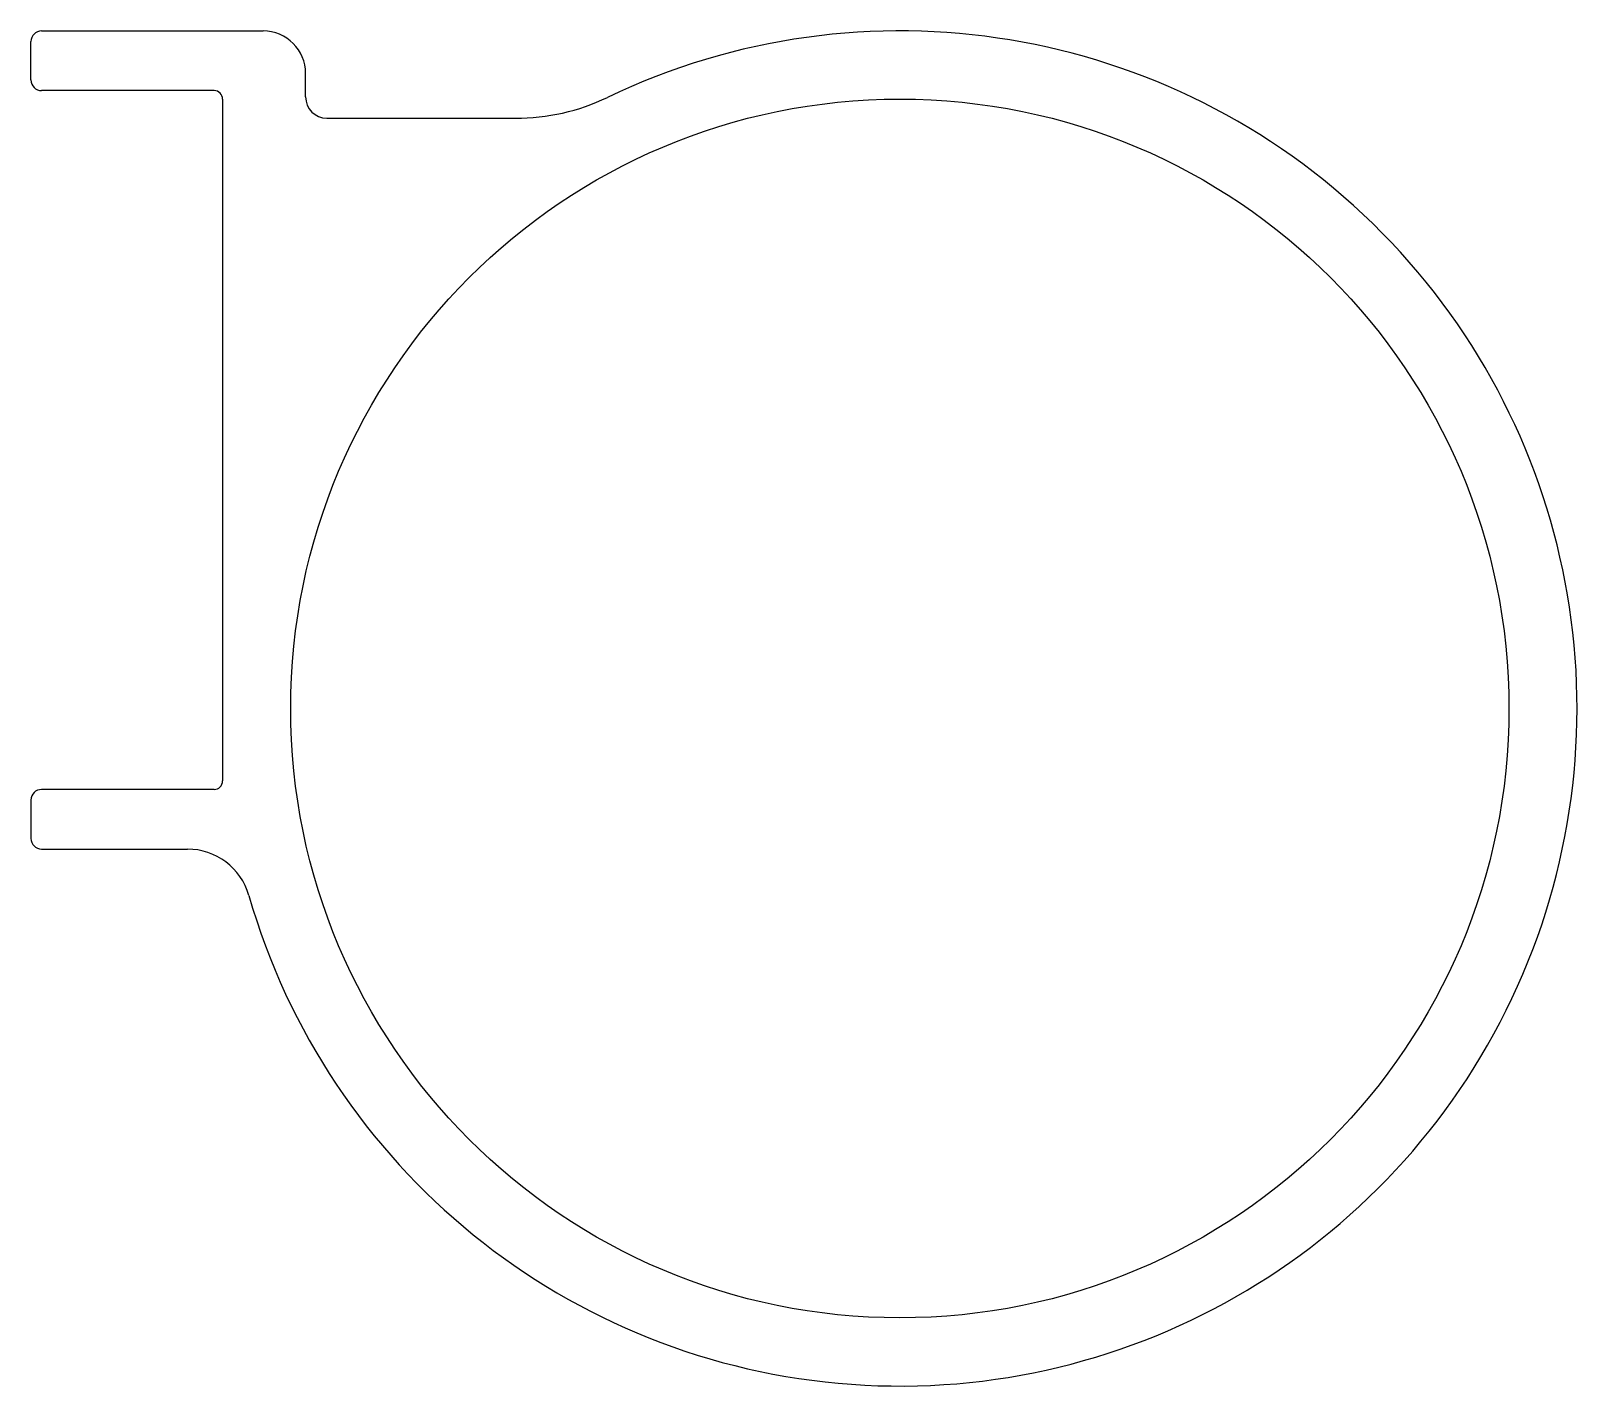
# Model space of a CAD drawing. Extents: x 1758.9 to 1795.2, y 1884.7 to 1916.5.
import ezdxf

# ---------------------------------------------------------------- set-up
doc = ezdxf.new("R2010")
doc.units = 0
doc.layers.add('15B', color=1, linetype='CONTINUOUS')

msp = doc.modelspace()

# ---------------------------------------------------------------- linework, layer by layer
at = {"layer": '15B', "color": 0}
for p, q in [((1759.14, 1916.461), (1764.34, 1916.461)), ((1758.89, 1915.311), (1758.89, 1916.211)), ((1765.34, 1914.911), (1765.34, 1915.461)), ((1763.19, 1915.061), (1759.14, 1915.061)), ((1763.39, 1914.861), (1763.39, 1898.861)), ((1765.84, 1914.411), (1770.265, 1914.411)), ((1763.19, 1898.661), (1759.14, 1898.661)), ((1758.89, 1898.411), (1758.89, 1897.511)), ((1759.14, 1897.261), (1762.565, 1897.261))]:
    msp.add_line(p, q, dxfattribs=at)
msp.add_circle((1779.29, 1900.561), 14.3, dxfattribs=at)
for centre, radius, start, end in [((1759.14, 1916.211), 0.25, 90, 180), ((1779.29, 1900.561), 15.9, 196.0108, 115.5847), ((1764.34, 1915.461), 1, 0, 90), ((1759.14, 1915.311), 0.25, 180, 270), ((1763.19, 1914.861), 0.2, 0, 90), ((1765.84, 1914.911), 0.5, 180, 270), ((1770.265, 1919.411), 5, 270, 295.5847), ((1763.19, 1898.861), 0.2, 270, 0), ((1759.14, 1898.411), 0.25, 90, 180), ((1759.14, 1897.511), 0.25, 180, 270), ((1762.565, 1895.761), 1.5, 16.0108, 90)]:
    msp.add_arc(centre, radius, start, end, dxfattribs=at)

doc.saveas('drawing.dxf')
